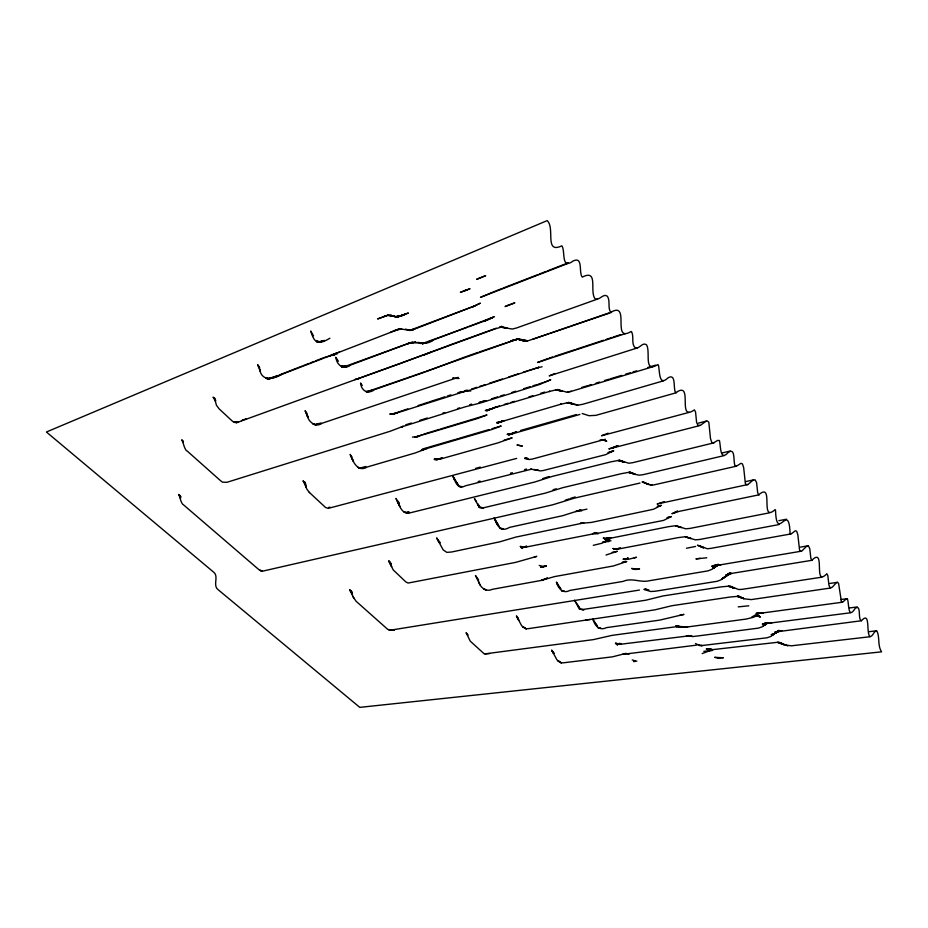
<?xml version="1.0" encoding="UTF-8"?>
<svg xmlns="http://www.w3.org/2000/svg" width="928" height="928" viewBox="0 0 928 928"><rect width="100%" height="100%" fill="white"/><g stroke="black" fill="none" stroke-linecap="round" stroke-linejoin="round"><path stroke-width="1.39" d="M717.68 564.908L711.637 569.467L708.006 570.871L649.182 580.766C640.39 582.912 631.91 577.402 623.198 581.38L569.92 590.405C562.716 594.349 558.146 588.155 556.417 582.076L558.262 585.765L556.754 582.61L558.122 584.71M778.256 630.762L770.565 636.562L766.992 637.791L700.918 645.668M718.388 564.305L712.913 568.574L718.214 564.723M766.412 623.5L763.199 625.913L766.737 623.396M778.105 630.82L771.702 635.61L779.195 630.553M778.65 630.332L772.989 634.52L776.991 631.643L775.448 632.374L781.828 630.634L774.857 632.061L861.404 620.751C870.615 610.554 866.021 632.2 869.838 636.596C873.167 636.759 873.573 630.669 876.879 630.97C880.057 637.385 877.366 645.679 881.6 651.839L359.786 707.368L218.08 589.651C212.384 585.348 219.24 576.381 213.544 572.066L46.4 432.007L547.137 220.632C555.362 227.731 544.028 254.342 561.834 245.827C565.686 250.989 560.605 270.152 573.144 261C583.492 255.896 578.457 272.774 582.274 277.112C598.873 268.621 589.222 291.728 595.138 298.828C599.488 300.939 603.304 292.865 607.399 296.287C610.578 301.043 607.399 307.899 610.833 312.342C630.785 300.498 611.308 343.499 631.075 331.505L631.632 331.911C634.253 336.829 630.843 344.334 635.576 348.116C639.589 348.754 642.652 341.852 646.468 344.775C650.899 351.515 643.162 373.833 657.813 364.588L658.346 364.982C659.901 370.295 658.474 387.022 667.8 378.032C676.361 372.499 673.113 388.066 675.41 392.254L675.932 392.625C694.016 379.912 676.477 422.704 694.388 409.84L695.559 412.02L696.603 422.437L698.123 425.453L700.663 425.163L706.173 421.138L707.426 420.999L708.83 422.321L710.488 438.538L711.73 442.331L713.319 443.004L717.657 440.417L719.397 440.522C720.859 445.417 719.71 461.924 728.086 452.586C735.858 446.716 732.969 462.098 735.127 465.914L736.82 465.96L740.962 463.316L742.47 463.942L743.676 467.631L745.358 483.534L746.193 484.555L747.864 484.544L752.898 480.286L755.195 479.88L756.598 482.711L757.677 492.756L758.756 494.786C774.497 481.04 759.475 523.554 775.054 509.658L775.506 509.959C776.632 544.075 788.939 499.763 790.076 533.67L791.607 533.612L795.331 530.746L796.711 531.268L797.848 534.783L799.565 550.188L800.33 551.128L801.85 551.012L806.362 546.522L808.45 545.977L809.761 548.645L810.863 558.389L811.861 560.292C826.129 545.942 812.731 588.236 826.848 573.748L827.834 575.627L828.936 585.266L830.224 587.876L832.219 587.238L836.453 582.645L837.439 582.332L838.587 583.376L841.418 601.773L842.682 602.179L846.046 599.117L847.426 598.966C849.178 603.583 847.705 620.217 855.21 608.35C861.764 603.792 857.46 619.301 861.404 620.751M718.04 564.827L713.562 568.064L718.318 564.862M766.041 623.987L762.05 626.852L758.466 628.117L699.932 635.68L692.717 636.573L688.53 635.552L692.218 636.364L686.418 635.831L688.344 635.935L620.426 644.264L615.38 643.116L618.21 644.218L620.936 644.194L616.064 643.962L620.913 643.545M766.041 623.488L763.964 624.938L766.899 623.071M767.073 623.094L763.79 625.379L767.27 623.106M717.82 564.352L713.47 567.286L717.472 564.653L711.706 566.289L800.794 551.29M729.118 573.376L727.285 574.606L729.826 573.342M718.585 564.653L714.2 567.588L715.36 567.043L712.611 567.669M767.595 622.816L764.37 624.892L767.769 622.897M779.276 630.483L772.862 634.566L779.624 630.634M731.415 573.144L722.692 578.492L730.498 572.889L720.801 579.907L717.182 581.288L655.261 591.229L650.679 591.507L643.881 589.419L646.108 589.268M676.129 511.757L673.74 513.161L677.614 511.096L671.895 513.729L679.099 511.374L759.301 494.763M751.494 617.236L759.197 612.758L757.086 613.698L842.218 602.249M617.433 445.892L612.294 448.062L617.607 445.8M767.386 623.082L765.438 624.289M779.532 630.68L773.906 633.963L771.18 634.462M625.727 559.503L628.082 558.262M617.967 445.73L608.849 448.943L699.932 425.546M627.931 558.331L625.588 559.526L628.036 558.262L624.753 559.619L628.094 558.378L623.013 559.213L628.894 559.178L636.504 557.287L634.195 557.832M619.776 643.464L617.248 644.74L619.394 643.672M604.047 541.906L609.928 539.133L601.936 543.24L593.27 545.328M729.988 573.214L725.615 575.267L732.737 573.226L812.36 560.234M338.372 361.224L335.808 357.245C336.829 365.574 343.894 370.295 351.039 364.878L409.306 343.116L415.825 342.061L407.74 343.638C416.185 340.831 425.418 346.469 433.411 340.019L428.388 341.875L492.617 317.422L483.581 321.471M525.236 546.604L526.257 546.151M608.142 433.167L601.53 435.754L689.226 412.357M509.159 434.965L513.776 432.842L508.219 434.838L514.448 433.063L507.106 434.327L512.882 433.678L579.896 414.433M485.448 320.763L493.557 317.051M717.564 564.607L715.14 565.709L717.472 564.653M241.524 420.639L243.438 419.839M486.434 320.311L494.485 316.715M495.471 291.067L480.53 297.32L568.18 263.343M664.378 501.596L657.117 504.008L747.864 484.544M608.142 537.927L605.311 538.948L609.174 537.857M619.324 643.638L617.05 644.635L619.127 643.765M421.869 434.78L416.185 437.088L414.723 437.285L418.992 436.218L412.415 437.111M502.721 420.883L497.768 423.006L504.24 420.581L497.141 422.89L561.15 404.132L560.384 404.353L567.75 402.671L573.353 403.947L567.031 402.775L573.608 404.167L568.528 402.392L578.005 405.13L582.749 404.295L663.578 380.793M442.25 457.91L436.821 459.743L434.478 459.511L441.902 458.258L436.821 459.743L434.165 459.093L439.466 459.302L498 442.865L512.152 437.854L504.171 440.104M491.527 408.761L486.539 410.895L493.012 408.413L485.298 410.57L549.852 391.326L549.074 391.523L556.44 389.783L562.02 390.978L555.721 389.876L562.275 391.21L557.241 389.516L566.683 392.15L571.451 391.303L652.303 366.908M423.992 355.053L431.23 352.095L236.721 422.658L233.96 422.321L231.884 420.72L219.136 408.865L216.433 405.234L214.414 397.845L215.528 401.151L213.104 397.126L215.748 400.374M279.258 375.051L291.926 370.052M555.014 373.474L549.19 375.875L636.991 348.058M524.1 547.068L521.826 548.007L523.868 547.172M283.075 373.485C274.56 379.355 261.406 382.301 259.608 368.822L260.246 371.084L257.694 364.681L259.295 367.975L258.541 365.968L259.666 367.43M703.795 651.317L709.549 650.772L702.171 653.59M313.536 335.82L310.718 331.029C314.267 342.687 317.666 345.715 329.892 338.221M271.51 378.16L277.994 375.573L268.099 378.728L274.897 377.046L399.295 329.011M491.979 428.713L501.178 426.022L491.62 429.583L427.274 448.386L415.292 452.945L367.372 466.958C357.64 472.874 352.814 461.367 350.169 454.372L353.22 461.054L352.269 458.583M322.318 341.26L324.371 340.437L318.049 342.212L322.318 341.26L319.812 341.922L316.564 341.005L319.812 341.922L321.645 341.516L317.77 341.748M401.534 315.717L397.903 316.819L408.401 313.014L397.23 316.947L387.707 315.3L383.856 316.448M494.786 407.473L499.38 405.988M492.548 408.355L495.61 407.148M390.41 332.27L397.381 329.556L393.426 331.099L400.246 328.732L396.465 329.916L401.395 329.08M330.008 355.679L339.497 351.99M402.288 315.416L405.304 314.256L398.599 316.634L395.525 316.657L402.288 315.416L396.708 316.738L402.16 315.601L396.117 316.692L387.707 315.3L377.812 318.872L387.707 315.3L390.294 314.986L394.934 316.622L390.932 315.334M293.202 369.553L297.053 368.056M298.329 367.558L302.203 366.061M303.502 365.562L308.711 363.532M310.033 363.022L313.977 361.491M315.3 360.98L323.292 357.883M496.631 290.615L502.431 288.364M503.602 287.9L538.31 274.444M539.586 273.946L546 271.452M547.23 270.976L568.168 262.856M242.498 420.198L246.001 418.841M516.478 431.798L514.158 432.692L516.339 431.856M430.29 352.478L494.891 328.964L502.303 326.818L507.117 328.118L500.644 327.108L512.302 329.046L516.444 328.013L597.272 299.164M336.736 353.058L331.308 355.088M548.077 358.486L537.498 362.5L625.298 333.662M543.715 382.452L550.745 379.772L539.365 384.563L480.762 402.903L465.183 406.835L401.221 427.054L403.239 426.288L390.085 431.276L227.024 482.282L222.546 482.2L220.62 480.762L187.212 451.054C184.568 450.996 181.482 436.67 183.187 442.204L181.679 439.872L183.025 441.554L182.12 440.348L182.561 440.812M324.626 357.361L337.293 353.812M467.434 327.259L422.275 343.557L424.189 343.221L420.024 343.406L426.207 342.722L422.379 343.766L423.261 343.534L418.029 342.316M468.756 326.772L487.409 319.882M528.798 370.423L538.89 367.337L469.185 390.41L457.933 392.73L464.858 391.384L394.667 413.668L389.772 414.097L394.377 413.818L397.265 412.682L392.045 414.213L407.844 408.877M452.771 343.94L401.894 362.976M453.815 343.569L486.179 331.853M487.293 331.458L496.19 328.234M390.212 367.198L357.848 378.775M391.384 366.78L400.722 363.405M619.057 643.719L616.842 644.519L619.869 643.498L616.447 644.276L620.704 643.649M465.357 356.828L427.1 371.293L374.645 389.574C367.917 394.806 361.189 390.688 360.574 382.997L361.421 384.273M466.622 356.387L478.14 352.362M479.428 351.909L516.768 339.346M405.884 378.357L368.381 391.28L370.933 390.758L365.98 391.628L369.1 391.454L366.722 391.628M407.044 377.951L411.742 376.316M412.925 375.898L424.827 371.745M426.033 371.328L517.244 339.196L522.754 340.39L517.662 339.091L511.142 340.831L518.068 339.01L523.021 340.646L517.662 339.091L510.702 341.005M565.256 500.227L569.154 498.881M499.554 327.016L501.793 326.25M532.626 339.323L548.947 333.686M550.13 333.28L570.476 326.25M571.683 325.832L600.138 316.007M601.344 315.59L608.884 312.991M611.529 312.423L526.837 341.202M458.188 377.348L322.329 423.168C315.682 428.086 307.957 421.695 307.133 414.851L307.934 417.229L305.115 410.675L307.876 416.985L306.971 414.456M570.453 498.429L575.186 496.944M555.002 356.213L562.066 353.893M563.25 353.498L575.198 349.578M576.392 349.183L583.666 346.794M584.884 346.388L589.779 344.787M590.997 344.381L598.711 341.852M599.94 341.446L603.652 340.228M606.112 339.416L612.155 337.421M613.362 337.026L620.913 334.544M418.076 405.548L422.669 404.063M423.818 403.68L428.458 402.172M429.618 401.789L439.014 398.738M440.185 398.356L444.941 396.801M447.331 396.024L450.927 394.864M474.718 387.997L476.806 387.312M479.938 386.292L482.05 385.619M483.094 385.271L485.216 384.586M489.45 383.206L499.09 380.074M500.169 379.726L502.326 379.03M508.857 376.907L511.038 376.2M512.14 375.84L518.752 373.694M523.195 372.244L527.672 370.794M609.58 452.145L613.083 451.008L605.578 454.674L543.402 470.496L540.432 470.902L530.503 469.081M542.718 478.593L549.109 476.516M546.151 565.593L540.711 567.344L546.383 566.184L541.407 566.614L543.553 566.741L539.226 565.442M424.456 449.268L421.324 450.266L427.274 448.386M549.283 358.022L552.717 356.932M368.381 391.28L371.734 390.224M471.61 388.983L473.674 388.333M405.756 424.792L411.324 423.04M419.746 420.396L421.637 419.804M422.588 419.502L424.479 418.911M425.43 418.609L427.332 418.006M442.76 413.169L444.709 412.554M457.539 408.529L459.534 407.902M469.603 404.736L471.633 404.098M491.446 398.831L497.779 396.848M500.331 396.047L504.171 394.841M511.908 392.416L515.817 391.187M523.67 388.728L530.294 386.651M532.962 385.816L536.976 384.563M538.321 384.134L542.37 382.87M423.609 434.2L433.794 431.068M608.64 452.481L613.744 450.88L607.944 452.678M504.414 404.434L508.219 403.262M510.771 402.485L514.599 401.314M528.856 396.94L532.788 395.734M540.722 393.298L544.724 392.068M357.674 378.868L360.041 378.148L357.408 378.902M434.93 430.72L439.501 429.339M440.661 428.991L486.98 414.955L477.386 418.551L414.723 437.285M581.879 387.405L587.76 385.63M588.944 385.271L591.322 384.552M596.078 383.113L599.674 382.023M604.488 380.573L609.325 379.111M610.543 378.74L621.725 375.364M625.576 374.193L630.518 372.708M632.989 371.966L636.608 370.864M647.767 367.488L655.62 365.122M553.1 489.74L556.266 488.789M514.68 339.973L517.244 339.196M757.086 613.698L759.382 613.014M422.437 449.036L426.59 447.83M427.97 447.424L455.381 439.408M456.344 439.13L458.27 438.561M459.244 438.283L470.972 434.849M471.958 434.559L473.941 433.979M474.927 433.689L488.94 429.594M538.89 367.337L536.454 368.033L542.08 366.792M482.722 401.499L479.045 402.555L485.97 400.583L482.305 401.592M765.113 623.245L762.34 624.045L850.756 612.747M520.446 430.522L576.404 414.561M658.01 506.317L660.806 505.528L653.625 509.194L650.215 509.971L591.484 522.406L580.186 523.404L583.793 522.893L515.782 537.103L499.948 541.778L451.669 551.998L446.844 552.369L443.19 549.933L436.647 537.892L439.28 542.636L438.039 540.108L440.382 542.799M657.627 506.444L661.42 505.366L657.256 506.491M502.524 421.44L496.55 422.692L503.359 421.057M676.558 392.672L595.846 415.361L589.002 415.709L582.216 413.528M408.981 511.862L406.789 512.465L408.598 512.117M667.452 517.638L671.234 516.594L667.081 517.685M671.234 516.594L663.532 520.422L595.37 533.751M709.549 650.772L707.588 651.294L712.623 650.4M475.646 468.35L480.275 467.109M523.717 547.079L521.374 547.706L527.046 546.453L520.944 547.358L525.666 547.126L596.681 533.206L592.516 533.646M361.7 467.584L365.876 466.471M516.664 458.397L328.234 508.382L325.508 507.442L309.302 492.385M316.529 424.189L321.111 422.982M698.355 423.168L706.173 421.138M412.566 341.933L342.919 367.244L345.286 366.966L342.525 367.268M478.152 481.539L480.066 481.052M510.4 473.234L512.395 472.712M524.529 469.591L526.57 469.069M608.954 537.834L604.766 538.901L611.018 537.66M354.809 379.598L357.094 379.03M713.968 442.818L632.676 462.701L628.697 463.246L619.104 460.102L624.358 462.202L618.384 460.416L624.115 462.005L617.723 460.555L611.065 461.808L552.346 476.389L534.934 481.968L411.081 512.604C401.372 515.771 399.295 504.298 395.966 498.429L399.887 506.572L397.416 500.726L399.458 503.104M342.339 366.699L346.956 366.351L341.898 366.432L343.766 367.105L346.956 366.351L341.318 366.073L343.128 367.221L345.518 366.896M722.471 452.864L730.266 451.02M724.316 455.555L643.092 474.684L639.125 475.194L635.042 474.301M639.995 483.047L574.513 498.116L552.636 504.82L262.612 571.161L258.75 569.537L183.408 504.762C180.751 504.02 177.782 489.474 180.589 497.512L179.29 494.821L180.589 498.104L178.559 494.508L180.716 496.492M736.171 466.227L655.783 484.474C651.236 486.005 646.665 483.94 642.756 481.76L648.15 484.207L642.083 482.026M606.007 555.014L617.352 551.325L612.213 552.299M534.354 556.916L536.778 556.382L515.608 562.391L408.1 583.051L405.791 581.879L393.252 569.966L388.762 560.79L391.604 566.567L389.134 561.266L391.291 565.036L389.493 561.73L391.036 563.4M745.787 481.562L753.559 479.88M605.392 439.269L532.336 459.058L529.03 459.522L524.714 458.525M567.356 392.184L571.451 391.303M586.937 509.147L575.673 511.548L580.928 509.901L562.82 515.655L509.611 527.371C499.89 533.078 497.106 524.9 494.044 517.905L496.909 522.522M599.952 440.081L602.179 439.605L606.622 441.125L602.179 439.605M707.878 649.542L710.419 649.02M316.46 424.27L318.594 423.829M759.406 615.542L754.487 616.517L758.153 614.974L752.84 617.468L745.903 619.104L687.555 626.945L676.06 626.307L682.324 626.818L676.431 626.655L677.173 626.586L612.202 635.344L593.259 639.636L484.335 653.95L470.264 641.178L466.088 632.687L468.164 635.1M769.498 512.813L689.84 528.438L685.653 528.798L675.572 525.631L681.43 527.545L674.981 525.793L668.311 526.721L609.661 538.379L604.267 538.762L609.661 537.88M686.5 548.251L695.548 546.464M679.876 615.194L683.971 614.406L659.657 620.124L606.425 627.641C599.14 631.318 594.662 625.112 592.806 619.069L597.191 625.832L595.289 623.512M710.14 649.02L707.414 649.542L711.138 649.101M614.429 549.318L620.67 548.123L617.978 548.541M602.539 541.998L611.018 540.769M778.847 520.678L786.573 519.216M779.044 524.552L699.48 539.504L695.304 539.852L685.212 536.616L691.082 538.588L684.62 536.802L677.962 537.66L619.347 548.842L613.93 549.179M355.737 379.274L356.561 379.123M343.128 367.221L346.225 366.653M623.709 562.078L626.794 561.521L613.466 565.952L554.538 576.601L541.001 580.487L492.339 589.315C486.272 592.4 479.915 587.459 478.686 581.554M791.027 533.913L710.744 548.39L707.356 548.75L700.362 546.209M639.473 590.046L390.549 630.158L387.718 629.358L356.074 601.24L352.93 596.507L351.028 590.916L352.28 594.291L349.624 589.744L351.434 591.844L352.327 594.512L350.169 590.347L352.454 595.138M328.593 507.419L329.974 507.175M531.674 469.139L465.369 485.82C457.504 490.286 455.103 480.982 452.69 475.855L455.08 480.46L453.78 477.746L455.138 479.764M800.307 547.137L807.998 545.815M622.386 562.403L624.799 562.008L622.363 562.368M830.653 588.016L751.181 599.604L744.059 598.815L738.062 595.846L743.63 598.618L737.482 596.228L743.432 598.456L736.948 596.426L730.301 597.006L671.907 605.717L654.878 609.847L528.67 628.604L526.141 628.79L521.71 625.832L516.432 615.937L518.752 620.345L516.757 616.436L518.16 618.141M821.837 577.181L742.249 589.326L738.642 589.524L730.278 586.229L734.674 588.387L728.538 586.02L734.477 588.213L727.993 586.229L721.346 586.856L662.905 595.973L645.83 600.207L581.833 609.626M587.215 619.869L585.626 620.113L590.046 619.452M465.322 390.491L467.55 390.166M829.783 583.468L837.439 582.332M633.546 661.641L636.875 661.084M700.211 558.32L695.907 558.911L706.788 557.798M840.664 599.592L847.032 598.711M637.339 569.189L639.531 568.887L634.334 569.351L631.701 568.423L636.411 569.444L634.334 569.351M849.642 607.944L857.263 606.935M868.898 631.701L876.484 630.808M870.244 636.712L791.398 645.818L784.531 644.89M738.236 606.877L748.803 605.81M709.642 649.194L706.985 649.461L712.495 649.612L706.231 648.904L712.02 649.704L777.223 642.338L783.719 644.542L777.734 642.118L783.905 644.693L780.529 642.918M485.089 653.892L489.775 653.567M714.235 565.28L720.928 564.827M236.686 422.101L235.944 422.124L238.542 422.043M331.551 355.331L334.451 355.401M454.036 378.218L452.609 378.183L459.116 378.496M696.464 645.146L622.746 654.356L625.739 653.451L612.468 656.838L563.899 662.754L561.359 662.87L557.009 659.959L551.65 650.099L553.482 653.277L551.963 650.574L553.308 652.222M605.81 541.558L604.998 541.534L608.652 541.662M699.352 645.494L702.322 645.61L698.134 644.879L699.352 645.494L695.536 643.522M401.592 328.825L399.504 328.744L410.002 330.438L413.83 329.37L475.008 305.799L409.956 330.298L414.828 328.964L410.907 330.217L407.67 330.113L411.846 329.916L408.448 330.148L405.71 329.069M523.96 341.052L527.394 341.226L523.96 341.052L518.068 339.01M465.508 390.734L470.728 391.024M596.658 533.519L598.316 533.612L593.943 532.962M579.107 510.562L581.728 510.899M533.844 469.498L538.53 470.148M574.467 404.562L577.692 405.049M523.299 340.054L526.895 340.68L519.541 339.033M579.385 608.977L583.84 609.766L579.385 608.977L574.513 600.219L579.652 607.84L577.587 606.123M648.521 484.404L651.943 485.042M525.932 458.154L528.02 458.664L525.376 457.771M645.169 588.99L648.892 589.941M787.826 645.9L779.439 642.338M632.223 659.924L635.344 660.91M626.075 653.416L628.929 654.379M697.45 545.351L703.378 547.624L697.752 545.188M235.236 422.089L236.721 422.658L234.111 421.637M525.051 457.794L527.371 458.699M341.469 366.166L343.766 367.105M635.309 474.417L629.509 471.981L634.798 474.15L628.801 472.294L634.566 473.953L628.163 472.445L621.493 473.64L562.786 487.676L545.386 493.116L483.523 507.79L479.312 507.407L474.428 498.533L476.563 501.851M700.083 546.244L703.586 547.81L700.269 546.163M483.65 588.839L486.376 590.115L484.346 589.164M479.358 506.015L477.769 504.82L479.66 506.34M352.443 592.598L350.448 590.649L352.118 593.073L350.54 590.753L351.724 592.424M554.457 653.382L553.83 652.767M478.628 579.849L475.438 575.534L480.043 584.86M179.974 495.935L178.988 494.914L180.693 496.84M305.869 484.196L303.027 480.75L306.24 487.339L304.512 481.667L306.727 488.975L309.511 492.617M306.994 413.308L306.124 412.206M351.956 456.901L351.236 455.984M559.004 586.682L560.837 588.932L558.285 585M477.526 503.962L479.173 506.05L477.874 503.95M361.642 384.575L362.28 385.514M456.379 482.003L458.281 484.834M455.509 480.344L456.054 481.296M497.559 523.833L498.58 525.55M499.078 526.42L497.083 522.824M352.93 596.507L354.02 598.467M456.634 482.374L457.782 484.509M495.448 520.295L497.083 524.042M729.698 573.086L722.054 579.002L729.698 573.086M480.182 303.247L473.013 306.681L480.182 303.247M478.662 278.481L476.632 279.316L485.634 275.674L478.662 278.481M507.871 305.44L505.041 306.565L514.843 302.818L507.871 305.44M466.749 289.872L460.381 292.366L470.044 288.724L463.78 290.998L466.749 289.872M547.358 578.132L541.291 580.406L547.358 578.132M413.83 329.37L410.002 330.438L413.83 329.37M269.978 378.844L266.359 378.357L269.978 378.844M320.357 341.91L317.248 342.177L320.357 341.91M525.666 547.126L520.179 546.406L522.974 547.358L525.666 547.126M344.427 367.128L341.956 367.244L344.427 367.128M687.555 626.945L683.785 627.119L687.555 626.945M394.365 629.88L389.238 630.077L394.365 629.88M762.92 613.095L756.239 613.315L762.92 613.095M771.586 623.059L764.916 623.245L771.586 623.059M723.202 657.755L714.653 657.337L720.024 658.37L717.483 657.952L723.202 657.755M483.523 507.79L479.312 507.407L483.523 507.79M461.866 486.655L458.85 486.365L461.866 486.655M616.296 549.214L613.06 548.529L616.296 549.214M606.61 538.762L603.374 538.101L606.61 538.762M503.289 528.751L500.273 528.38L503.289 528.751M681.802 626.934L675.897 626.017L681.802 626.934M522.162 446.02L517.198 445.046L522.162 446.02M408.575 513.103L404.272 512.082L408.575 513.103M564.247 591.298L561.533 590.695L564.247 591.298M316.552 424.85L313.444 424.05L316.552 424.85M757.48 615.728L756.158 615.438L760.403 617.085L757.48 615.728M600.752 628.372L598.026 627.699L600.752 628.372M268.03 378.833L266.046 378.206L268.03 378.833M262.056 571.103L260.292 570.534L262.056 571.103M359.043 467.805L358.208 467.445L360.911 468.454L359.043 467.805M315.195 424.688L313.165 423.899L315.195 424.688M526.141 628.79L522.847 626.91L526.141 628.79M561.359 662.87L558.088 660.98L561.359 662.87"/></g></svg>
